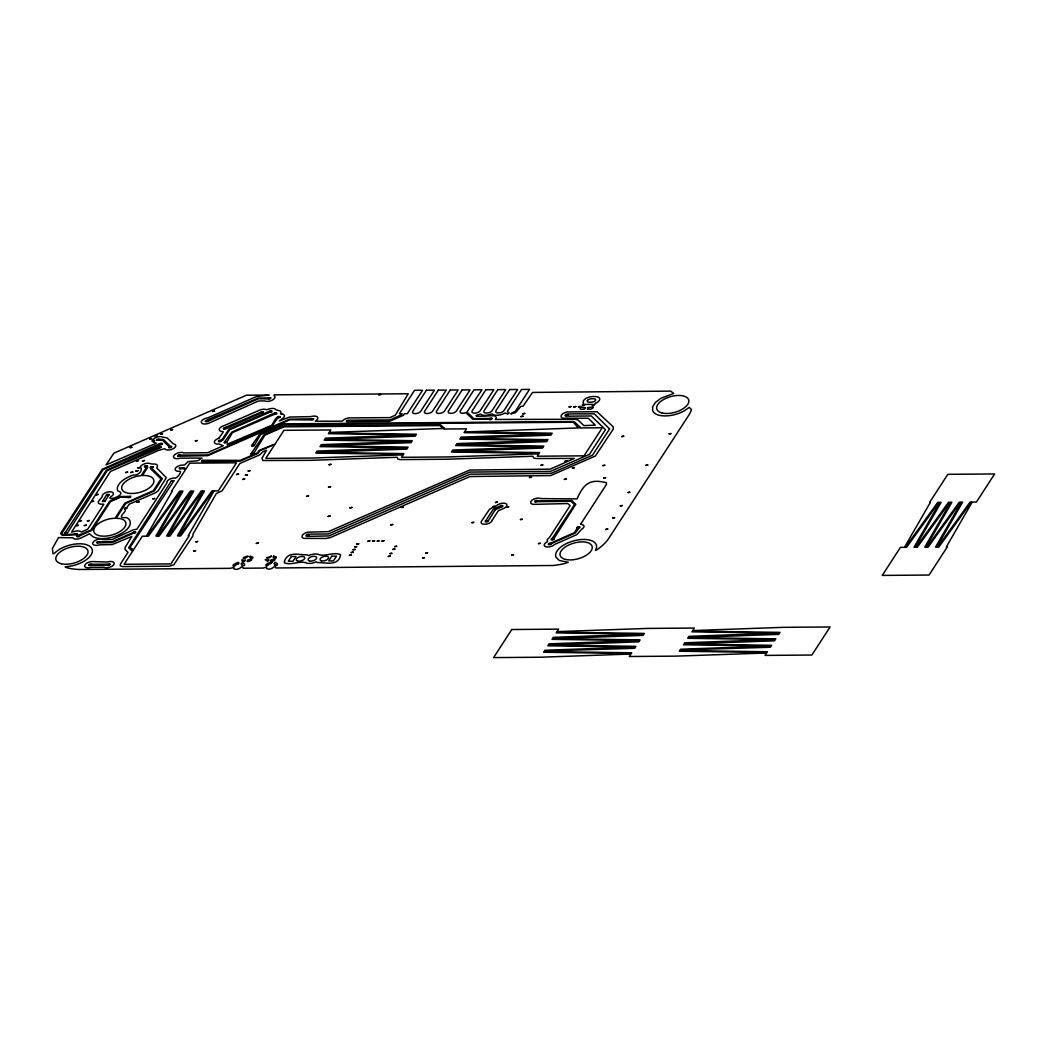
<?xml version="1.0" encoding="UTF-8"?>
<svg xmlns="http://www.w3.org/2000/svg" width="1047" height="1047" viewBox="0 0 1047 1047"><rect width="100%" height="100%" fill="white"/><g stroke="black" fill="none" stroke-linecap="round" stroke-linejoin="round"><path stroke-width="1.5" d="M403.592 415.136L404.495 413.735L407.309 413.709L422.517 390.256L414.56 390.322L399.352 413.774L402.153 413.748L401.433 414.861L389.824 419.939L348.873 420.187A1.557 0.759 -15.7 0 0 346.465 420.999A1.557 0.759 -15.7 0 0 347.84 421.771L389.497 421.339L403.448 415.279M106.899 494.485L109.333 494.459A1.544 0.759 -15.7 0 1 108.783 495.31L105.328 500.636A1.544 0.759 -15.7 0 1 104.779 501.487L102.344 501.5A1.544 0.759 -15.7 0 1 102.907 500.662L106.349 495.323A1.544 0.759 -15.7 0 1 106.912 494.485M224.686 441.755L231.623 432.254L274.824 412.911L276.801 413.12A1.544 0.759 -15.7 0 1 276.251 413.971L275.793 414.193A1.544 0.759 -15.7 0 1 274.327 414.35L232.408 432.62L227.134 441.729A1.544 0.759 -15.7 0 1 226.584 442.58L226.126 442.802A1.544 0.759 -15.7 0 1 224.333 442.816L224.137 442.593A1.544 0.759 -15.7 0 1 224.712 441.755M202.621 460.392L202.15 460.615A1.544 0.759 -15.7 0 0 201.6 461.465L201.77 461.688A1.544 0.759 -15.7 0 0 203.066 461.819L240.339 461.06L258.099 453.312L259.878 450.786L273.712 444.726L274.641 444.726L265.755 458.416L312.569 458.036L402.388 454.869L402.755 454.306L315.788 453.063L317.071 451.087L406.943 447.854L319.976 446.611L321.259 444.635L411.131 441.389L324.177 440.146L325.46 438.17L415.332 434.937L328.365 433.694L330.787 429.951L283.973 430.33L275.099 444.02L259.093 450.419L257.313 452.958L240.326 460.379L204.1 460.235A1.544 0.759 -15.7 0 0 202.608 460.405M218.797 438.327L223.404 431.744L221.846 431.495A5.798 2.84 -15.7 0 1 219.333 429.048A5.798 2.84 -15.7 0 1 223.678 425.802L258.504 410.66A5.798 2.84 -15.7 0 1 266.344 409.73L269.249 408.958A5.798 2.84 -15.7 0 1 275.963 409.77L278.345 410.45A5.798 2.84 -15.7 0 1 280.858 412.898L280.4 413.879L281.879 413.971M237.774 564.019L238.415 563.888C241.635 559.53 228.115 566.754 234.829 565.851M241.281 563.993L242.237 562.435L244.671 564.215L244.422 565.445L241.857 565.799A3.874 1.898 -15.7 0 0 241.281 563.993M205.395 421.326L205.565 421.548A1.571 0.759 -15.7 0 0 207.385 421.535L258.413 398.698L268.019 398.92A1.544 0.759 -15.7 0 0 269.838 398.907L270.296 398.671A1.544 0.759 -15.7 0 0 270.846 397.834L258.138 398.109L205.945 420.475A1.571 0.759 -15.7 0 0 205.395 421.326M168.894 447.566L169.104 446.637L162.311 440.054L156.566 440.172A1.544 0.759 -15.7 0 1 157.115 439.321L163.332 439.426L170.242 446.127L171.721 446.48A1.544 0.759 -15.7 0 1 171.171 447.318L170.713 447.553A1.544 0.759 -15.7 0 1 168.907 447.566M150.428 467.577L150.506 468.69L161.016 478.872L153.346 490.677L124.855 503.175L115.052 518.2L110.171 518.723A16.608 8.127 -15.7 0 0 94.269 532.635A16.608 8.127 -15.7 0 0 118.39 532.439A16.608 8.127 -15.7 0 0 120.457 518.631L116.217 518.186L125.784 503.45L154.275 490.964L162.298 478.688L151.763 468.284L152.862 467.564A1.544 0.759 -15.7 0 0 153.412 466.713L150.977 466.74A1.544 0.759 -15.7 0 0 150.441 467.577M107.226 565.275L90.749 565.328A1.571 0.759 -15.7 0 1 88.93 565.341L88.773 565.118A1.571 0.759 -15.7 0 1 89.322 564.268L110.053 564.189A1.544 0.759 -15.7 0 1 109.503 565.04L109.045 565.262A1.544 0.759 -15.7 0 1 107.252 565.275M281.879 413.971A5.798 2.84 -15.7 0 1 283.593 417.648L279.366 420.959L289.705 417.033L310.985 416.627A5.798 2.84 -15.7 0 1 316.796 416.588A5.798 2.84 -15.7 0 1 316.927 419.808L315.343 421.234L342.055 421.156L343.128 420.41A5.798 2.84 -15.7 0 1 350.902 417.884L389.968 417.609L395.334 415.175L408.265 393.751L274.288 394.837L273.961 395.622A5.798 2.84 -15.7 0 1 272.573 399.98A5.798 2.84 -15.7 0 1 264.734 400.909L258.387 401.001L210.12 422.608A5.798 2.84 -15.7 0 1 201.39 422.674A5.798 2.84 -15.7 0 1 207.882 417.805L256.463 396.564L269.184 395.046L246.451 395.203L113.874 453.181L106.035 464.907L156.343 443.195L152.77 441.716L154.066 441.31A1.544 0.759 -15.7 0 0 154.616 440.46L152.587 440.277L153.32 439.164A5.798 2.84 -15.7 0 1 162.678 437.096L167.062 437.868L173.265 443.81A5.798 2.84 -15.7 0 1 173.436 448.626A5.798 2.84 -15.7 0 1 164.719 448.692L158.503 450.419L110.459 471.464L71.562 532.125L74.52 531.457A5.798 2.84 -15.7 0 1 80.344 531.405L81.535 531.955L87.726 529.167L103.836 504.274L102.855 504.157A5.798 2.84 -15.7 0 1 99.085 500.492L102.344 496.671A5.798 2.84 -15.7 0 1 108.836 491.815A5.798 2.84 -15.7 0 1 112.592 495.467C101.467 503.162 129.92 494.655 117.788 490.951A21.084 10.313 -15.7 0 1 133.388 475.024C137.654 476.071 143.622 470.535 140.363 467.027A5.798 2.84 -15.7 0 1 144.695 463.782A5.798 2.84 -15.7 0 1 150.519 463.729L152.901 464.07A5.798 2.84 -15.7 0 1 157.469 466.491L156.71 467.917L166.316 477.694L158.189 490.755L155.65 492.653L129.108 504.274L126.739 507.716L125.012 508.122A1.544 0.759 -15.7 0 0 124.462 508.96C129.304 510.53 113.743 518.788 126.622 517.558A21.084 10.313 -15.7 0 1 121.544 533.394A21.084 10.313 -15.7 0 1 93.026 536.758L89.545 533.787L81.548 537.726A5.798 2.84 -15.7 0 1 72.819 537.792L58.527 537.595L52.35 548.589L53.083 553.863L54.64 553.13A21.084 10.313 -15.7 0 1 80.593 543.786A21.084 10.313 -15.7 0 1 91.442 554.334A21.084 10.313 -15.7 0 1 68.33 566.427L65.189 566.82L66.38 567.566A49.575 24.264 -15.7 0 0 79.493 569.489L230.419 568.338L233.913 567.278A3.861 1.898 -15.7 0 0 236.059 569.359A3.861 1.898 -15.7 0 0 240.928 567.225L242.891 567.212L243.087 568.233L263.19 568.063L266.671 567.016A3.874 1.898 -15.7 0 0 268.817 569.097A3.874 1.898 -15.7 0 0 273.699 566.964L275.649 566.951L275.845 567.971L553.038 565.498A51.146 25.036 -15.7 0 0 565.066 563.456L568.233 562.291L559.32 560.498L556.114 557.384A21.084 10.313 -15.7 0 1 575.693 540.37A21.084 10.313 -15.7 0 1 596.293 548.523L595.377 550.369L597.628 549.309A51.146 25.036 -15.7 0 0 608.019 539.493L689.306 414.403A45.1 22.066 -15.7 0 0 691.465 409.508L689.24 407.388L684.489 410.712A21.084 10.313 -15.7 0 1 652.752 410.961L652.582 406.851L655.487 402.375L661.023 398.226L673.745 393.45L670.63 391.107L532.517 392.429L523.173 406.079L520.909 406.367L515.53 412.701L510.805 413.971L512.533 412.544A4.397 2.146 -15.7 0 0 515.857 410.45L529.533 389.392L521.576 389.458L507.9 410.529A4.397 2.146 -15.7 0 0 508.541 412.583L509.235 412.754L507.808 414.154L505.282 412.937L503.267 413.905A8.52 4.162 -15.7 0 1 492.326 413.971L491.37 414.01A8.52 4.162 -15.7 0 1 480.442 414.062L475.966 415.528L477.026 416.379L491.606 415.764A5.798 2.84 -15.7 0 1 495.336 419.467L575.405 419.271L578.062 420.03L583.846 425.606L595.259 425.147L588.296 418.263L562.92 418.172A6.19 3.023 -15.7 0 1 561.48 415.096A6.19 3.023 -15.7 0 1 566.951 411.955L596.986 411.72L613.136 426.757L613.228 429.178L595.377 456.021L550.67 475.587L469.946 476.529L330.76 537.412L326.036 538.459L303.852 538.367A6.19 3.023 -15.7 0 1 302.4 535.292A6.19 3.023 -15.7 0 1 307.883 532.164L328.378 531.627L469.645 470.064L550.198 469.148L574.397 458.429L535.815 458.521L533.486 457.84L532.923 456.243L446.768 459.24L400.072 459.607L397.729 458.939L397.193 457.277L311.024 460.327L262.902 460.536L261.946 458.416L266.501 450.21L263.085 451.676L259.617 454.935L239.907 463.441L222.134 490.821L216.363 493.517L192.962 534.114L192.936 535.815L173.854 564.765L169.365 566.191L122.669 566.571L120.326 565.89L120.3 564.268L128.009 552.345L125.103 549.505L125.025 547.607L131.935 536.391L112.369 544.519L99.504 544.846A5.798 2.84 -15.7 0 1 93.013 544.348A5.798 2.84 -15.7 0 1 95.709 540.2A5.798 2.84 -15.7 0 1 102.92 539.611L112.278 539.493L133.034 529.926L136.961 529.154L166.983 482.863A5.798 2.84 -15.7 0 1 173.475 478.008C176.694 480.141 182.492 470.823 179.796 471.255A5.798 2.84 -15.7 0 1 175.229 468.82A5.798 2.84 -15.7 0 1 181.772 465.09L184.586 464.973L188.094 461.57L197.739 460.811L201.966 458.102L180.333 458.154A5.798 2.84 -15.7 0 1 173.841 457.657A5.798 2.84 -15.7 0 1 176.55 453.508A5.798 2.84 -15.7 0 1 183.762 452.919L207.62 452.723L223.247 445.76L218.98 444.007A5.798 2.84 -15.7 0 1 214.334 442.148A5.798 2.84 -15.7 0 1 218.823 438.313M234.842 565.851A3.874 1.898 -15.7 0 1 237.787 564.019M147.405 465.941L147.679 467.355L142.366 475.587L143.648 475.456A16.608 8.127 -15.7 0 1 149.289 487.928A16.608 8.127 -15.7 0 1 122.839 490.742A16.608 8.127 -15.7 0 1 138.152 476.032L141.123 475.718L146.371 467.629L144.407 466.805A1.544 0.759 -15.7 0 1 144.957 465.954L147.405 465.941M74.245 534.206L63.108 534.637L61.799 533.381L103.234 469.514L161.892 444.321A1.544 0.759 -15.7 0 0 162.442 443.47L160.466 443.261L102.24 469.305L60.517 533.564L62.388 535.344L74.73 534.847A1.544 0.759 -15.7 0 0 76.222 534.69L76.68 534.467A1.544 0.759 -15.7 0 0 77.229 533.617L74.245 534.206M79.808 535.724L78.813 536.653A1.571 0.759 -15.7 0 1 76.994 536.666L76.824 536.444A1.571 0.759 -15.7 0 1 77.373 535.593L90.775 530.214L109.582 501.317L120.497 496.54L130.783 496.37A1.544 0.759 -15.7 0 1 130.234 497.22L129.763 497.443A1.544 0.759 -15.7 0 1 127.97 497.456L120.497 497.22L110.498 501.592L91.848 530.345L79.808 535.724M132.773 532.674L112.265 541.783L97.358 541.836A1.571 0.759 -15.7 0 0 96.808 542.686L96.978 542.909A1.571 0.759 -15.7 0 0 98.798 542.896L112.265 542.464L133.257 533.316A1.544 0.759 -15.7 0 0 134.749 533.159L135.194 532.936A1.544 0.759 -15.7 0 0 135.744 532.085L135.246 531.719A1.544 0.759 -15.7 0 0 133.78 531.876L132.773 532.674M158.215 447.422L106.336 470.286L65.084 532.792A1.544 0.759 -15.7 0 0 64.561 533.643L64.705 533.865A1.544 0.759 -15.7 0 0 66.524 533.852L66.982 533.617A1.544 0.759 -15.7 0 0 67.532 532.779L107.252 470.574L160.649 447.684A1.544 0.759 -15.7 0 0 161.199 446.833L158.215 447.422M221.454 440.63L220.459 441.572A1.571 0.759 -15.7 0 1 218.64 441.585L218.47 441.363A1.571 0.759 -15.7 0 1 219.019 440.512L222.016 439.675L228.835 429.375L269.969 410.908L271.958 411.118A1.544 0.759 -15.7 0 1 271.409 411.968L270.951 412.191A1.544 0.759 -15.7 0 1 269.472 412.348L229.62 429.741L223.09 439.819L221.454 440.63M230.288 444.111L229.28 445.04A1.571 0.759 -15.7 0 1 227.461 445.054L227.304 444.831A1.571 0.759 -15.7 0 1 227.853 443.98L271.487 425.37C273.856 423.21 275.78 415.096 280.334 416.641A1.544 0.759 -15.7 0 1 279.798 417.478L279.327 417.714A1.544 0.759 -15.7 0 1 277.861 417.871L272.272 425.723L230.288 444.111M260.245 412.531L223.94 427.987A1.571 0.759 -15.7 0 0 223.377 428.838L223.548 429.061A1.571 0.759 -15.7 0 0 225.367 429.048L260.729 413.172A1.544 0.759 -15.7 0 0 262.221 413.015L262.679 412.793A1.544 0.759 -15.7 0 0 263.229 411.942L260.245 412.531M551.298 543.589L551.285 543.72A1.557 0.759 -15.7 0 1 549.256 544.728A1.557 0.759 -15.7 0 1 548.51 543.746A1.557 0.759 -15.7 0 1 550.801 543.079L574.528 532.635L577.106 528.185A1.557 0.759 -15.7 0 1 577.787 526.955A1.557 0.759 -15.7 0 1 579.829 526.942A1.557 0.759 -15.7 0 1 578.912 528.172L575.327 533.002L551.298 543.589M489.132 419.206L489.132 419.284A1.557 0.759 -15.7 0 0 491.108 419.494A1.557 0.759 -15.7 0 0 491.959 418.198A1.557 0.759 -15.7 0 0 489.682 418.434L473.781 418.643L466.949 412.021L481.973 389.785L474.016 389.837L460.34 410.908A4.397 2.146 -15.7 0 0 464.973 412.937L465.863 412.583L472.851 419.31L489.132 419.206M537.7 500.806L571.793 500.584L575.785 504.288L553.955 538.511A1.557 0.759 -15.7 0 1 553.274 539.742A1.557 0.759 -15.7 0 1 551.232 539.755A1.557 0.759 -15.7 0 1 552.149 538.524L574.502 504.628L571.073 501.317L537.15 501.657A1.557 0.759 -15.7 0 1 534.886 501.893A1.557 0.759 -15.7 0 1 535.724 500.61A1.557 0.759 -15.7 0 1 537.7 500.806M580.679 524.181L581.465 524.429A5.798 2.84 -15.7 0 1 581.661 529.245L576.832 534.624L554.53 544.466A5.798 2.84 -15.7 0 1 545.893 546.809A5.798 2.84 -15.7 0 1 546.573 542.163L547.607 541.535L547.084 539.82L549.61 537.255L570.092 505.622L567.814 503.568L535.226 504.327A5.798 2.84 -15.7 0 1 531.457 500.675A5.798 2.84 -15.7 0 1 540.828 498.594L577.028 498.896C583.86 483.583 589.867 478.518 606.383 482.719L606.449 484.421L580.705 524.089M180.634 455.118L207.738 454.974L289.561 419.166L313.681 418.8A1.544 0.759 -15.7 0 1 313.132 419.651L312.66 419.873A1.544 0.759 -15.7 0 1 310.867 419.886L289.823 419.755L207.738 455.654L179.626 456.191A1.571 0.759 -15.7 0 1 177.807 456.204L177.65 455.982A1.571 0.759 -15.7 0 1 178.199 455.131L178.657 454.908A1.571 0.759 -15.7 0 1 180.477 454.895L180.634 455.118M182.27 467.734L184.416 467.826L185.829 469.148L189.69 463.18L236.504 462.8L218.286 490.886L211.939 490.938L179.809 535.475L178.88 535.475L204.505 491.004L201.168 491.03L169.038 535.554L168.109 535.567L193.747 491.082L190.397 491.108L158.28 535.645L157.338 535.658L182.976 491.174L179.639 491.2L147.509 535.737L146.58 535.737L172.205 491.265L171.472 491.265L185.188 470.142L183.487 468.493L181.262 468.807A1.571 0.759 -15.7 0 1 179.443 468.834L179.286 468.611A1.571 0.759 -15.7 0 1 179.835 467.747L182.27 467.734M65.032 533.355L67.034 532.988L65.058 533.289M74.73 534.206L76.732 533.826L74.795 534.062M76.51 525.659L78.512 525.293L76.536 525.594M77.321 536.169L79.323 535.789L77.386 536.025M79.559 520.961L81.561 520.581L79.585 520.883M84.362 525.594L86.351 525.162L84.362 525.594M87.411 520.896L89.414 520.516L87.438 520.83M91.809 501.578L93.811 501.199L91.835 501.5M89.27 564.843L91.259 564.398L89.27 564.843M96.128 494.838L98.13 494.393L96.128 494.838M97.306 542.398L99.308 542.032L97.306 542.398M102.842 501.225L104.831 500.78L102.842 501.225M106.846 495.048L108.849 494.668L106.873 494.969M107.553 564.778L109.569 564.398L107.553 564.778M125.627 472.55L127.629 472.171L125.627 472.55M124.959 508.685L126.962 508.305L125.012 508.541M130.142 447.645L132.144 447.278L130.168 447.579M128.284 496.959L130.273 496.514L128.284 496.959M130.783 472.511L132.786 472.132L130.783 472.511M136.385 461.007L138.387 460.628L136.398 460.942M135.901 471.071L137.903 470.692L135.901 471.071M137.903 467.983L139.905 467.538L137.903 467.983M133.257 532.674L135.259 532.295L133.27 532.596M137.026 502.351L139.029 501.906L137.026 502.351M142.471 460.955L144.46 460.523L142.471 460.955M144.905 466.53L146.894 466.085L144.905 466.53M149.721 439.007L151.723 438.628L149.747 438.929M152.129 441.049L154.131 440.669L152.142 440.97M150.925 467.302L152.927 466.923L150.99 467.158M155.322 436.547L157.325 436.18L155.322 436.547M157.063 439.897L159.052 439.452L157.063 439.897M152.797 498.869L154.799 498.49L152.849 498.725M158.699 447.422L160.701 447.043L158.725 447.344M160.518 434.283L162.507 433.838L160.518 434.283M159.955 444.059L161.958 443.679L160.008 443.915M169.221 447.056L171.224 446.689L169.221 447.056M170.766 429.964L172.781 429.584L170.792 429.885M171.486 481.24L173.488 480.795L171.486 481.24M178.147 455.707L180.136 455.262L178.147 455.707M179.783 468.323L181.772 467.891L179.783 468.323M195.37 440.918L197.373 440.551L195.396 440.852M193.682 551.036L195.684 550.657L193.695 550.971M202.097 461.19L204.086 460.745L202.097 461.19M195.868 541.862L197.87 541.482L195.881 541.783M205.893 421.051L207.882 420.606L205.893 421.051M212.554 411.497L214.556 411.118L212.58 411.419M218.967 441.075L220.969 440.708L218.967 441.075M223.888 428.55L225.877 428.118L223.888 428.55M224.634 442.318L226.623 441.873L224.634 442.318M227.801 444.556L229.803 444.177L227.801 444.556M236.557 474.54L238.546 474.108L236.557 474.54M242.708 479.421L244.697 478.989L242.708 479.421M245.43 475.207L247.432 474.775L245.43 475.207M248.165 470.993L250.168 470.627L248.191 470.928M251.332 453.783L253.322 453.338L251.332 453.783M252.026 445.538L254.028 445.158L252.091 445.394M260.729 412.531L262.718 412.086L260.729 412.531M256.345 543.432L258.347 543L256.345 543.432M268.346 398.423L270.348 398.043L268.372 398.344M269.459 411.707L271.448 411.262L269.459 411.707M274.314 413.709L276.303 413.264L274.314 413.709M277.848 417.23L279.85 416.85L277.848 417.23M311.181 419.389L313.171 418.944L311.181 419.389M306.614 496.396L308.616 496.029L306.627 496.33M307.007 535.397L308.996 534.965L307.007 535.397M329.046 464.763L331.035 464.318L329.046 464.763M328.522 487.104L330.525 486.737L328.522 487.104M328.104 516.446L330.106 516.001L328.104 516.446M346.871 421.13L348.873 420.763L346.897 421.064M349.96 507.887L351.949 507.442L349.96 507.887M349.41 555.381L351.399 554.936L349.41 555.381M351.229 552.567L353.219 552.135L351.229 552.567M353.048 549.767L355.064 549.387L353.048 549.767M354.881 546.953L356.883 546.586L354.894 546.887M356.7 544.152L358.702 543.773L356.7 544.152M378.765 394.811L380.768 394.431L378.792 394.732M367.877 541.26L369.879 540.828L367.877 541.26M372.562 541.22L374.564 540.854L372.562 541.22M377.247 541.181L379.25 540.815L377.273 541.116M381.919 541.155L383.922 540.71L381.919 541.155M390.727 524.861L392.73 524.482L390.727 524.861M388.293 556.467L390.295 556.088L388.293 556.467M390.112 553.654L392.115 553.274L390.138 553.588M392.847 549.426L394.85 549.047L392.847 549.426M394.667 546.639L396.669 546.259L394.667 546.639M401.446 507.468L403.448 507.101L401.472 507.402M422.517 558.103L424.519 557.724L422.582 557.959M425.71 553.182L427.713 552.803L425.736 553.117M471.896 522.689L473.898 522.322L471.922 522.623M489.63 419.009L491.632 418.63L489.656 418.931M485.716 521.275L487.719 520.896L485.782 521.131M492.731 506.735L494.734 506.355L492.731 506.735M495.467 502.521L497.456 502.076L495.467 502.521M500.348 506.46L502.351 506.028L500.348 506.46M506.853 507.036L508.855 506.656L506.879 506.957M520.987 416.588L523.003 416.222L520.987 416.588M522.728 413.853L524.717 413.408L522.728 413.853M511.603 555.146L513.606 554.766L511.63 555.067M520.424 519.587L522.427 519.22L520.451 519.521M529.468 477.537L531.457 477.092L529.468 477.537M535.213 501.395L537.203 500.95L535.213 501.395M541.037 465.274L543.04 464.907L541.063 465.208M538.485 543.642L540.488 543.262L538.511 543.563M548.798 544.034L550.801 543.655L548.798 544.034M551.625 539.323L553.627 538.878L551.625 539.323M566.087 415.201L568.089 414.821L566.113 415.136M569.11 406.956L571.099 406.511L569.11 406.956M565.027 461.269L567.016 460.824L565.027 461.269M564.359 479.434L566.348 478.989L564.359 479.434M573.795 406.917L575.798 406.537L573.795 406.917M572.46 468.022L574.45 467.59L572.46 468.022M578.468 406.877L580.47 406.498L578.494 406.799M577.434 527.688L579.423 527.243L577.434 527.688M602.98 465.627L604.983 465.261L603.007 465.562M603.779 478.021L605.781 477.654L603.805 477.956M605.729 529.494L607.718 529.049L605.729 529.494M612.809 518.016L614.811 517.637L612.875 517.872M621.709 436.612L623.698 436.18L621.709 436.612M620.321 505.937L622.311 505.505L620.321 505.937M628.056 492.574L630.058 492.208L628.069 492.509M645.777 465.392L647.779 464.96L645.777 465.392M669.085 433.916L671.101 433.55L669.151 433.772M277.442 563.953L277.193 565.184L274.615 565.537A3.874 1.898 -15.7 0 0 274.052 563.731L275.008 562.16L277.442 563.953M609.603 428.93L592.55 455.144L551.18 473.349L469.959 474.212L328.928 535.933L307.281 536.365A2.068 1.008 -15.7 0 1 306.143 535.266A2.068 1.008 -15.7 0 1 308.734 534.127L328.235 533.97L468.977 472.367A2.068 1.008 -15.7 0 1 470.967 472.066L550.486 471.386L589.461 454.333L605.467 429.676L591.319 415.973L566.348 416.169A2.068 1.008 -15.7 0 1 565.21 415.07A2.068 1.008 -15.7 0 1 567.814 413.931L594.277 413.814L609.603 428.93M595.429 403.396L594.212 405.333L592.236 405.346L592.864 404.378L584.907 404.443L584.278 405.411C579.292 406.092 585.365 403.854 583.087 402.048A7.224 3.534 -15.7 0 1 589.958 396.892A14.54 7.12 -15.7 0 1 597.628 396.826A7.224 3.534 -15.7 0 1 597.837 401.917L595.429 403.396M128.729 547.646L131.49 550.513L132.982 550.591L124.109 564.281L170.91 563.901L189.127 535.815L188.159 535.828L213.797 491.344L212.868 491.344L180.738 535.881L177.401 535.907L203.026 491.423L202.097 491.436L169.98 535.972L166.63 535.999L192.268 491.514L191.326 491.527L159.209 536.064L155.872 536.09L181.497 491.606L180.568 491.606L148.438 536.143L142.327 536.195L133.44 549.884L130.011 547.463L173.436 481.502A1.544 0.759 -15.7 0 0 173.985 480.652L171.538 480.678A1.544 0.759 -15.7 0 0 171.014 481.515L128.729 547.646M492.286 520.071L492.26 520.464A5.798 2.84 -15.7 0 1 484.669 524.272A5.798 2.84 -15.7 0 1 481.96 520.542L489.394 509.457L492.731 507.376A1.557 0.759 -15.7 0 0 495.205 506.421L498.123 504.589A5.798 2.84 -15.7 0 1 506.512 504.052A5.798 2.84 -15.7 0 1 502.56 508.907L498.359 510.714L492.286 520.071M444.216 428.223L443.719 429.034L466.53 428.851L464.07 432.647L551.036 433.903L461.164 437.136L459.882 439.112L546.848 440.355L456.976 443.588L455.694 445.564L542.66 446.82L452.775 450.053L451.493 452.029L538.459 453.272L538.093 453.835L448.312 456.937L401.498 457.317L403.92 453.6L316.953 452.356L406.825 449.111L408.108 447.134L321.141 445.891L411.013 442.659L412.296 440.682L325.329 439.439L415.201 436.193L416.484 434.217L329.53 432.974L329.884 432.411L442.907 428.498L439.884 425.566L283.894 426.823L264.917 435.12L253.832 453.194A1.544 0.759 -15.7 0 1 253.282 454.045L252.824 454.267A1.544 0.759 -15.7 0 1 251.018 454.28L250.835 454.058A1.544 0.759 -15.7 0 1 251.398 453.22L264.001 434.832L283.881 426.142L440.578 424.86L444.216 428.223M579.959 427.124L579.462 427.948L602.287 427.765L584.056 455.838L537.255 456.217L539.624 452.566L452.657 451.309L542.529 448.077L543.812 446.101L456.845 444.857L546.717 441.625L548 439.648L461.046 438.392L550.918 435.159L552.201 433.183L465.234 431.94L578.297 427.948L573.311 422.216L283.449 424.558L260.638 434.544L254.526 444.949A1.544 0.759 -15.7 0 1 253.976 445.8L253.518 446.022A1.544 0.759 -15.7 0 1 251.712 446.035L251.529 445.813A1.544 0.759 -15.7 0 1 252.091 444.962L259.721 434.256L283.606 423.865L574.005 421.509L579.959 427.124M284.483 561.271L284.522 562.893C290.556 565.55 300.136 560.695 305.462 562.671A8.69 4.253 -15.7 0 0 314.218 562.605L316.299 561.794L317.359 562.566C325.381 562.252 337.841 566.78 340.589 555.276L340.262 554.517C333.967 551.821 324.95 556.677 319.322 554.74A8.69 4.253 -15.7 0 0 310.579 554.805L308.485 555.617L307.425 554.845C299.664 555.185 287.794 550.67 284.483 561.271M930.351 502.403L904.726 546.887L905.655 546.874L937.785 502.338L941.122 502.311L915.484 546.796L916.426 546.796L948.543 502.259L951.893 502.233L926.255 546.717L927.184 546.704L959.314 502.167L962.651 502.141L937.026 546.626L937.955 546.613L970.072 502.076L976.432 502.037L994.65 473.951L947.836 474.33L929.618 502.403L930.351 502.403M939.643 502.743L914.005 547.228L917.355 547.201L949.472 502.665L950.414 502.665L924.776 547.136L928.113 547.11L960.243 502.586L961.172 502.573L935.547 547.058L938.884 547.031L971.014 502.495L971.943 502.481L946.305 546.966L947.273 546.966L929.055 575.039L882.255 575.418L900.472 547.345L906.584 547.293L938.714 502.756L939.643 502.743M245.417 560.276L244.16 561.676A4.869 2.382 -15.7 0 1 241.883 559.844L245.417 560.276M247.956 556.363L245.338 558.234L243.035 558.077A4.869 2.382 -15.7 0 1 247.72 556.193L247.956 556.363M247.799 560.25C244.54 564.071 256.371 558.417 249.631 559.608L247.799 560.25M250.338 556.337C247.615 557.999 253.727 559.425 252.955 557.226L250.338 556.337M268.83 560.08L267.574 561.48L265.297 559.661L268.83 560.08M271.369 556.166L268.739 558.038L266.435 557.894L271.369 556.166M271.199 560.066C267.94 563.875 279.785 558.221 273.031 559.425L271.199 560.066M273.738 556.153C271.029 557.802 277.141 559.242 276.356 557.043L273.738 556.153M271.998 562.37L270.532 563.757A3.874 1.898 -15.7 0 0 267.6 565.589C262.287 566.191 270.191 561.375 271.998 562.37M291.393 556.494L288.291 561.271L292.977 561.231L296.065 556.467L291.393 556.494M426.456 390.23L412.78 411.301A4.397 2.146 -15.7 0 0 415.214 413.657A4.397 2.146 -15.7 0 0 420.75 411.222L434.413 390.165L426.456 390.23M438.34 390.125L424.676 411.196A4.397 2.146 -15.7 0 0 427.111 413.552A4.397 2.146 -15.7 0 0 432.633 411.131L446.297 390.073L438.34 390.125M331.807 556.166L328.719 560.943L333.391 560.904L336.493 556.14L331.807 556.166M450.236 390.034L436.56 411.105A4.397 2.146 -15.7 0 0 438.994 413.46A4.397 2.146 -15.7 0 0 444.53 411.026L458.193 389.968L450.236 390.034M462.12 389.942L448.456 411.013A4.397 2.146 -15.7 0 0 450.891 413.369A4.397 2.146 -15.7 0 0 456.413 410.934L470.077 389.877L462.12 389.942M485.9 389.746L472.236 410.817A4.397 2.146 -15.7 0 0 474.671 413.172A4.397 2.146 -15.7 0 0 480.193 410.738L493.857 389.68L485.9 389.746M497.796 389.654L484.12 410.725A4.397 2.146 -15.7 0 0 486.554 413.081A4.397 2.146 -15.7 0 0 492.09 410.646L505.753 389.589L497.796 389.654M509.68 389.549L496.016 410.62A4.397 2.146 -15.7 0 0 498.451 412.976A4.397 2.146 -15.7 0 0 503.973 410.555L517.637 389.497L509.68 389.549M495.31 509.667L488.203 520.961A1.557 0.759 -15.7 0 1 485.926 521.956A1.557 0.759 -15.7 0 1 485.769 520.712L493.386 509.156L500.401 505.897A1.557 0.759 -15.7 0 1 502.782 505.753A1.557 0.759 -15.7 0 1 501.317 507.101L495.31 509.667M580.823 407.1L580.156 408.121A2.683 1.309 -15.7 0 0 581.321 409.246L584.187 409.22L585.509 407.793L580.823 407.1M587.89 407.767L587.354 409.194L590.22 409.168A2.683 1.309 -15.7 0 0 592.877 408.016L593.296 406.76L587.89 407.767M511.787 629.522L493.569 657.608L540.383 657.228L630.202 654.061L630.569 653.498L543.602 652.255L544.885 650.279L634.757 647.046L547.803 645.803L549.086 643.826L638.958 640.581L551.991 639.337L553.274 637.361L643.146 634.129L556.179 632.885L558.601 629.142L511.787 629.522M545.134 650.985L544.767 651.548L631.734 652.791L629.326 656.508L676.126 656.129L765.92 653.027L766.273 652.464L679.32 651.221L680.602 649.245L770.474 646.012L683.508 644.769L684.79 642.779L774.662 639.547L687.696 638.304L688.978 636.327L778.85 633.095L691.884 631.851L694.344 628.043L647.543 628.422L557.711 631.603L557.344 632.166L644.311 633.409L643.028 635.385L553.156 638.631L640.11 639.874L638.827 641.85L548.955 645.083L635.922 646.326L634.639 648.302L545.134 650.985M680.838 649.951L680.471 650.514L767.438 651.758L765.069 655.409L811.883 655.029L830.101 626.957L783.287 627.336L693.415 630.569L693.049 631.132L780.015 632.375L778.732 634.351L688.861 637.597L775.827 638.84L774.544 640.816L684.673 644.049L771.626 645.292L770.343 647.268L680.838 649.951M91.063 567.382L89.283 567.775A5.798 2.84 -15.7 0 1 85.016 564.726A5.798 2.84 -15.7 0 1 93.301 561.585L107.357 562.03A5.798 2.84 -15.7 0 1 113.861 562.527A5.798 2.84 -15.7 0 1 111.152 566.676A5.798 2.84 -15.7 0 1 103.941 567.265L91.063 567.382M587.446 400.517A3.102 1.518 -15.7 0 0 589.16 402.179A10.601 5.196 -15.7 0 0 591.529 402.153A3.102 1.518 -15.7 0 0 595.193 400.739A3.102 1.518 -15.7 0 0 594.604 398.881A10.64 5.209 -15.7 0 0 591.346 398.802A3.102 1.518 -15.7 0 0 587.446 400.517M309.572 560.97A4.41 2.159 -15.7 0 0 316.6 558.26A4.41 2.159 -15.7 0 0 311.011 556.886A4.41 2.159 -15.7 0 0 309.572 560.97M297.675 561.061A4.41 2.159 -15.7 0 0 304.703 558.352A4.41 2.159 -15.7 0 0 299.128 556.991A4.41 2.159 -15.7 0 0 297.675 561.061M321.455 560.865A4.41 2.159 -15.7 0 0 328.483 558.156A4.41 2.159 -15.7 0 0 322.908 556.795A4.41 2.159 -15.7 0 0 321.455 560.865M662.11 412.989A16.608 8.127 -15.7 0 0 688.573 402.794A16.608 8.127 -15.7 0 0 667.567 397.638A16.608 8.127 -15.7 0 0 662.11 412.989M565.472 559.425A16.608 8.127 -15.7 0 0 591.948 549.217A16.608 8.127 -15.7 0 0 570.942 544.074A16.608 8.127 -15.7 0 0 565.472 559.425M61.263 563.744A16.608 8.127 -15.7 0 0 87.739 553.536A16.608 8.127 -15.7 0 0 66.733 548.392A16.608 8.127 -15.7 0 0 61.263 563.744"/></g></svg>
